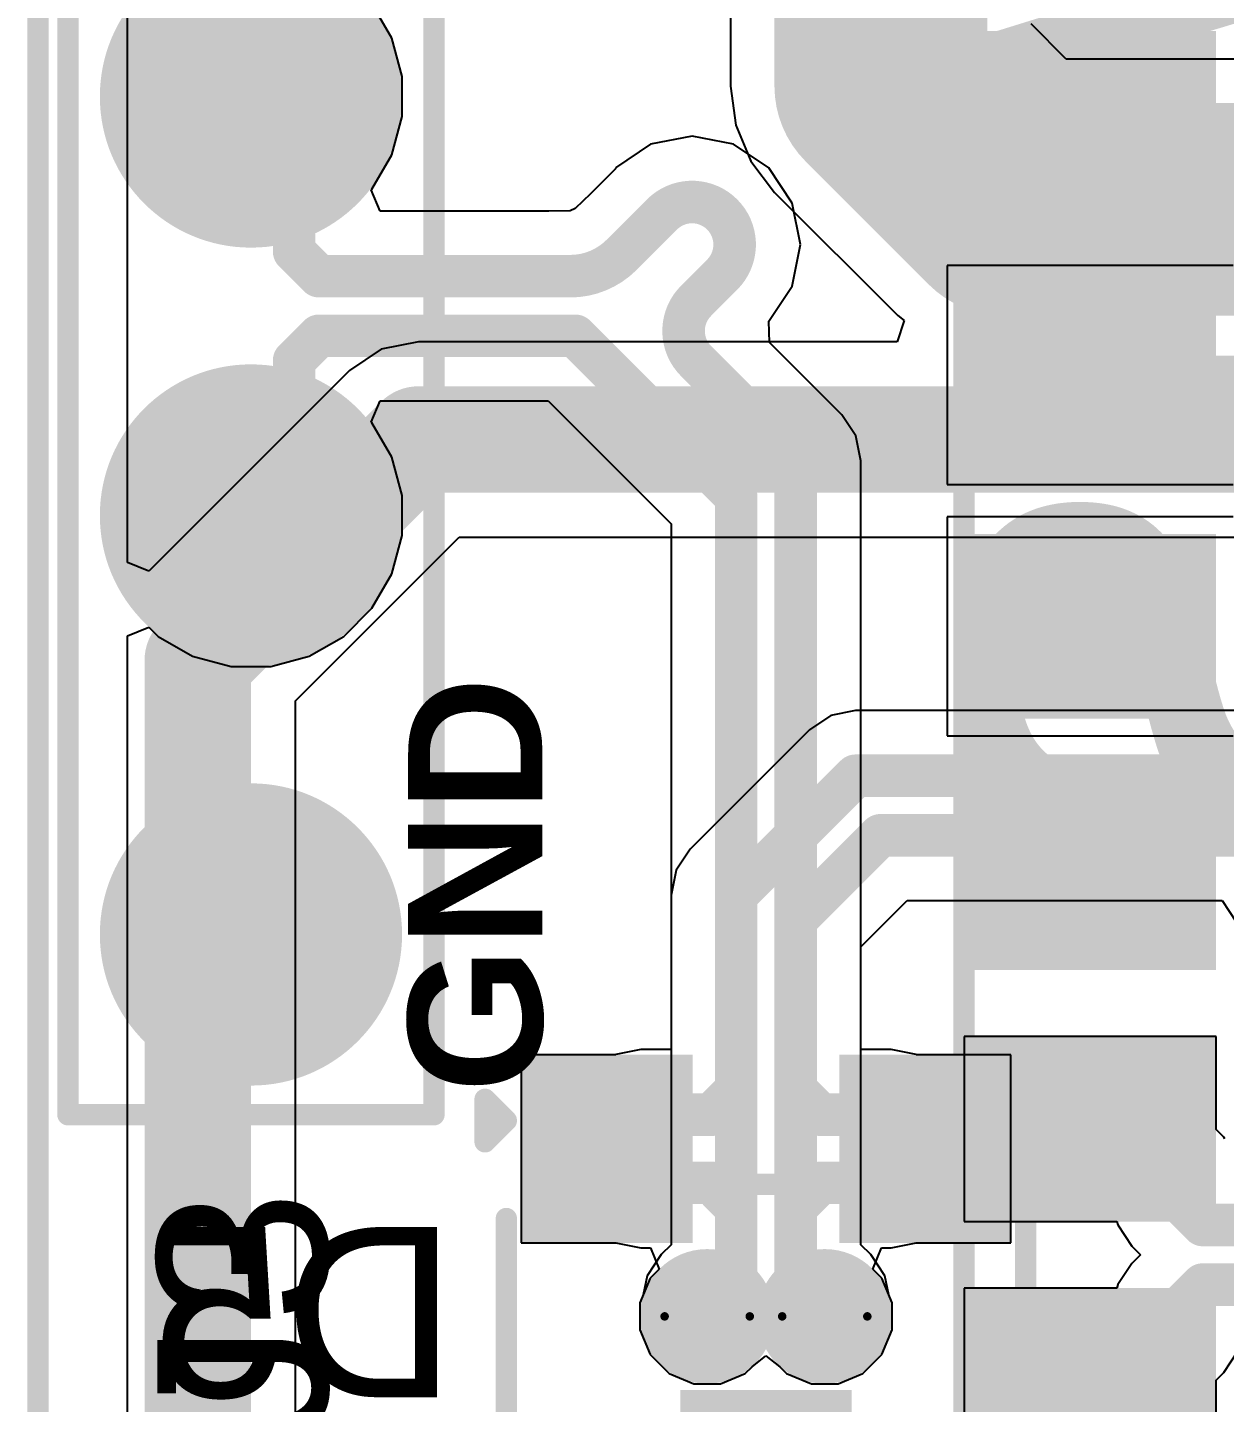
# Model space of a CAD drawing. Header units: inches. Extents: x 0 to 12.8, y -0.1 to 3.7.
# Drawn here: x -0.0025 to 0.2787, y 0.8958 to 1.2188 of the extents above; entities that cross this region are included whole.
import ezdxf

# ---------------------------------------------------------------- set-up
doc = ezdxf.new("R2010")
doc.units = ezdxf.units.IN
doc.header["$MEASUREMENT"] = 0
for name, color, linetype in [('Board Outline', 216, 'Continuous'), ('Bottom Layer', 5, 'Continuous'), ('Bottom Overlay', 54, 'Continuous'), ('Bottom Paste', 16, 'Continuous'), ('Bottom Solder', 6, 'Continuous'), ('Drill Drawing', 1, 'Continuous'), ('Top Layer', 1, 'Continuous'), ('Top Overlay', 2, 'Continuous'), ('Top Paste', 8, 'Continuous'), ('Top Solder', 216, 'Continuous'), ('Via Holes', 16, 'Continuous')]:
    doc.layers.add(name, color=color, linetype=linetype)
doc.styles.add('Arial', font='', dxfattribs={"height": 0.2})
doc.styles.add('Arial_Bold', font='', dxfattribs={"height": 0.2})
doc.styles.get('Arial').set_extended_font_data('Arial')
doc.styles.get('Arial_Bold').set_extended_font_data('Arial', bold=True)

# ---------------------------------------------------------------- blocks, each defined once
blk = doc.blocks.new('S___23_B_1')
at = {"layer": 'Bottom Layer'}
for points in [[(-0.05354, 0.05748), (-0.02126, 0.05748), (-0.02126, 0.02126), (-0.05354, 0.02126)], [(0.02126, 0.05748), (0.05354, 0.05748), (0.05354, 0.02126), (0.02126, 0.02126)], [(-0.01614, -0.02126), (0.01614, -0.02126), (0.01614, -0.05748), (-0.01614, -0.05748)]]:
    blk.add_hatch(color=5, dxfattribs=at).paths.add_polyline_path(points)
at = {"layer": 'Bottom Paste'}
for points in [[(-0.05354, 0.05748), (-0.02126, 0.05748), (-0.02126, 0.02126), (-0.05354, 0.02126)], [(0.02126, 0.05748), (0.05354, 0.05748), (0.05354, 0.02126), (0.02126, 0.02126)], [(-0.01614, -0.02126), (0.01614, -0.02126), (0.01614, -0.05748), (-0.01614, -0.05748)]]:
    blk.add_hatch(color=16, dxfattribs=at).paths.add_polyline_path(points)
at = {"layer": 'Bottom Solder'}
for points in [[(-0.05754, 0.06148), (-0.01726, 0.06148), (-0.01726, 0.01726), (-0.05754, 0.01726)], [(0.01726, 0.06148), (0.05754, 0.06148), (0.05754, 0.01726), (0.01726, 0.01726)], [(-0.02014, -0.01726), (0.02014, -0.01726), (0.02014, -0.06148), (-0.02014, -0.06148)]]:
    blk.add_hatch(color=6, dxfattribs=at).paths.add_polyline_path(points)
at = {"layer": 'Bottom Overlay'}
for points in [[(-0.066, 0.041, 0.005, 0.005, 0), (-0.066, 0.051, 0.005, 0.005, 0)], [(-0.066, 0.051, 0.005, 0.005, 0), (-0.061, 0.046, 0.005, 0.005, 0)], [(-0.066, 0.041, 0.005, 0.005, 0), (-0.061, 0.046, 0.005, 0.005, 0)], [(-0.013, 0.031, 0.005, 0.005, 0), (0.013, 0.031, 0.005, 0.005, 0)], [(-0.061, -0.032, 0.005, 0.005, 0), (-0.061, 0.023, 0.005, 0.005, 0)], [(0.061, -0.032, 0.005, 0.005, 0), (0.061, 0.023, 0.005, 0.005, 0)], [(-0.061, -0.032, 0.005, 0.005, 0), (-0.022, -0.032, 0.005, 0.005, 0)], [(0.022, -0.032, 0.005, 0.005, 0), (0.061, -0.032, 0.005, 0.005, 0)]]:
    blk.add_lwpolyline(points, format="xyseb", dxfattribs=at)
for points in [[(-0.06725, 0.051, 0.0025, 0.0025, 1), (-0.06475, 0.051, 0.0025, 0.0025, 1)], [(-0.06725, 0.051, 0.0025, 0.0025, 1), (-0.06475, 0.051, 0.0025, 0.0025, 1)], [(-0.06225, 0.046, 0.0025, 0.0025, 1), (-0.05975, 0.046, 0.0025, 0.0025, 1)], [(-0.06225, 0.046, 0.0025, 0.0025, 1), (-0.05975, 0.046, 0.0025, 0.0025, 1)], [(-0.06725, 0.041, 0.0025, 0.0025, 1), (-0.06475, 0.041, 0.0025, 0.0025, 1)], [(-0.06725, 0.041, 0.0025, 0.0025, 1), (-0.06475, 0.041, 0.0025, 0.0025, 1)], [(-0.01425, 0.031, 0.0025, 0.0025, 1), (-0.01175, 0.031, 0.0025, 0.0025, 1)], [(0.01175, 0.031, 0.0025, 0.0025, 1), (0.01425, 0.031, 0.0025, 0.0025, 1)], [(-0.06225, 0.023, 0.0025, 0.0025, 1), (-0.05975, 0.023, 0.0025, 0.0025, 1)], [(0.05975, 0.023, 0.0025, 0.0025, 1), (0.06225, 0.023, 0.0025, 0.0025, 1)], [(-0.06225, -0.032, 0.0025, 0.0025, 1), (-0.05975, -0.032, 0.0025, 0.0025, 1)], [(-0.06225, -0.032, 0.0025, 0.0025, 1), (-0.05975, -0.032, 0.0025, 0.0025, 1)], [(-0.02325, -0.032, 0.0025, 0.0025, 1), (-0.02075, -0.032, 0.0025, 0.0025, 1)], [(0.02075, -0.032, 0.0025, 0.0025, 1), (0.02325, -0.032, 0.0025, 0.0025, 1)], [(0.05975, -0.032, 0.0025, 0.0025, 1), (0.06225, -0.032, 0.0025, 0.0025, 1)], [(0.05975, -0.032, 0.0025, 0.0025, 1), (0.06225, -0.032, 0.0025, 0.0025, 1)]]:
    blk.add_lwpolyline(points, format="xyseb", close=True, dxfattribs=at)
blk = doc.blocks.new('SIM7500E_4')
at = {"layer": 'Top Layer'}
for points in [[(-0.02953, -0.10039), (0.02165, -0.10039), (0.02165, -0.13583), (-0.02953, -0.13583)], [(-0.02953, -0.15945), (0.02165, -0.15945), (0.02165, -0.19488), (-0.02953, -0.19488)], [(-0.02953, -0.2185), (0.02165, -0.2185), (0.02165, -0.25394), (-0.02953, -0.25394)], [(-0.02953, -0.27756), (0.02165, -0.27756), (0.02165, -0.31299), (-0.02953, -0.31299)], [(-0.02953, -0.33661), (0.02165, -0.33661), (0.02165, -0.37205), (-0.02953, -0.37205)], [(-0.02953, -0.39567), (0.02165, -0.39567), (0.02165, -0.4311), (-0.02953, -0.4311)]]:
    blk.add_hatch(color=1, dxfattribs=at).paths.add_polyline_path(points)
at = {"layer": 'Top Paste'}
for points in [[(-0.02953, -0.10039), (0.02165, -0.10039), (0.02165, -0.13583), (-0.02953, -0.13583)], [(-0.02953, -0.15945), (0.02165, -0.15945), (0.02165, -0.19488), (-0.02953, -0.19488)], [(-0.02953, -0.2185), (0.02165, -0.2185), (0.02165, -0.25394), (-0.02953, -0.25394)], [(-0.02953, -0.27756), (0.02165, -0.27756), (0.02165, -0.31299), (-0.02953, -0.31299)], [(-0.02953, -0.33661), (0.02165, -0.33661), (0.02165, -0.37205), (-0.02953, -0.37205)], [(-0.02953, -0.39567), (0.02165, -0.39567), (0.02165, -0.4311), (-0.02953, -0.4311)]]:
    blk.add_hatch(color=8, dxfattribs=at).paths.add_polyline_path(points)
at = {"layer": 'Top Solder'}
for points in [[(-0.03353, -0.09639), (0.02565, -0.09639), (0.02565, -0.13983), (-0.03353, -0.13983)], [(-0.03353, -0.15545), (0.02565, -0.15545), (0.02565, -0.19888), (-0.03353, -0.19888)], [(-0.03353, -0.2145), (0.02565, -0.2145), (0.02565, -0.25794), (-0.03353, -0.25794)], [(-0.03353, -0.27356), (0.02565, -0.27356), (0.02565, -0.31699), (-0.03353, -0.31699)], [(-0.03353, -0.33261), (0.02565, -0.33261), (0.02565, -0.37605), (-0.03353, -0.37605)], [(-0.03353, -0.39167), (0.02565, -0.39167), (0.02565, -0.4351), (-0.03353, -0.4351)]]:
    blk.add_hatch(color=216, dxfattribs=at).paths.add_polyline_path(points)
at = {"layer": 'Top Overlay'}
blk.add_lwpolyline([(-0.03356, -0.94639, 0.005, 0.005, 0), (-0.03356, 0.12061, 0.005, 0.005, 0)], format="xyseb", dxfattribs=at)
blk = doc.blocks.new('P____4_P___40')
at = {"layer": 'Top Layer'}
h = blk.add_hatch(color=1, dxfattribs=at)
edge = h.paths.add_edge_path()
edge.add_arc((-0.14764, 0), 0.0315, 0, 360)
h = blk.add_hatch(color=1, dxfattribs=at)
edge = h.paths.add_edge_path()
edge.add_arc((-0.04921, 0), 0.0315, 0, 360)
h = blk.add_hatch(color=1, dxfattribs=at)
edge = h.paths.add_edge_path()
edge.add_arc((0.04921, 0), 0.0315, 0, 360)
h = blk.add_hatch(color=1, dxfattribs=at)
edge = h.paths.add_edge_path()
edge.add_arc((0.14764, 0), 0.0315, 0, 360)
at = {"layer": 'Top Paste'}
h = blk.add_hatch(color=8, dxfattribs=at)
edge = h.paths.add_edge_path()
edge.add_arc((-0.14764, 0), 0.0315, 0, 360)
h = blk.add_hatch(color=8, dxfattribs=at)
edge = h.paths.add_edge_path()
edge.add_arc((-0.04921, 0), 0.0315, 0, 360)
h = blk.add_hatch(color=8, dxfattribs=at)
edge = h.paths.add_edge_path()
edge.add_arc((0.04921, 0), 0.0315, 0, 360)
h = blk.add_hatch(color=8, dxfattribs=at)
edge = h.paths.add_edge_path()
edge.add_arc((0.14764, 0), 0.0315, 0, 360)
at = {"layer": 'Top Solder'}
h = blk.add_hatch(color=216, dxfattribs=at)
edge = h.paths.add_edge_path()
edge.add_arc((-0.14764, 0), 0.0355, 0, 360)
h = blk.add_hatch(color=216, dxfattribs=at)
edge = h.paths.add_edge_path()
edge.add_arc((-0.04921, 0), 0.0355, 0, 360)
h = blk.add_hatch(color=216, dxfattribs=at)
edge = h.paths.add_edge_path()
edge.add_arc((0.04921, 0), 0.0355, 0, 360)
h = blk.add_hatch(color=216, dxfattribs=at)
edge = h.paths.add_edge_path()
edge.add_arc((0.14764, 0), 0.0355, 0, 360)
at = {"layer": 'Top Overlay'}
for points in [[(0.19, 0.043, 0.005, 0.005, 0), (-0.19, 0.043, 0.005, 0.005, 0)], [(-0.19, -0.043, 0.005, 0.005, 0), (-0.19, 0.043, 0.005, 0.005, 0)], [(0.19, -0.043, 0.005, 0.005, 0), (0.19, 0.043, 0.005, 0.005, 0)], [(-0.196, -0.005, 0.005, 0.005, 0), (-0.201, 0, 0.005, 0.005, 0)], [(-0.201, -0.01, 0.005, 0.005, 0), (-0.201, 0, 0.005, 0.005, 0)], [(-0.201, -0.01, 0.005, 0.005, 0), (-0.196, -0.005, 0.005, 0.005, 0)], [(0.19, -0.043, 0.005, 0.005, 0), (-0.19, -0.043, 0.005, 0.005, 0)]]:
    blk.add_lwpolyline(points, format="xyseb", dxfattribs=at)
for points in [[(-0.19125, 0.043, 0.0025, 0.0025, 1), (-0.18875, 0.043, 0.0025, 0.0025, 1)], [(-0.19125, 0.043, 0.0025, 0.0025, 1), (-0.18875, 0.043, 0.0025, 0.0025, 1)], [(0.18875, 0.043, 0.0025, 0.0025, 1), (0.19125, 0.043, 0.0025, 0.0025, 1)], [(0.18875, 0.043, 0.0025, 0.0025, 1), (0.19125, 0.043, 0.0025, 0.0025, 1)], [(-0.20225, 0, 0.0025, 0.0025, 1), (-0.19975, 0, 0.0025, 0.0025, 1)], [(-0.20225, 0, 0.0025, 0.0025, 1), (-0.19975, 0, 0.0025, 0.0025, 1)], [(-0.19725, -0.005, 0.0025, 0.0025, 1), (-0.19475, -0.005, 0.0025, 0.0025, 1)], [(-0.19725, -0.005, 0.0025, 0.0025, 1), (-0.19475, -0.005, 0.0025, 0.0025, 1)], [(-0.20225, -0.01, 0.0025, 0.0025, 1), (-0.19975, -0.01, 0.0025, 0.0025, 1)], [(-0.20225, -0.01, 0.0025, 0.0025, 1), (-0.19975, -0.01, 0.0025, 0.0025, 1)], [(-0.19125, -0.043, 0.0025, 0.0025, 1), (-0.18875, -0.043, 0.0025, 0.0025, 1)], [(-0.19125, -0.043, 0.0025, 0.0025, 1), (-0.18875, -0.043, 0.0025, 0.0025, 1)], [(0.18875, -0.043, 0.0025, 0.0025, 1), (0.19125, -0.043, 0.0025, 0.0025, 1)], [(0.18875, -0.043, 0.0025, 0.0025, 1), (0.19125, -0.043, 0.0025, 0.0025, 1)]]:
    blk.add_lwpolyline(points, format="xyseb", close=True, dxfattribs=at)

msp = doc.modelspace()

# ---------------------------------------------------------------- hatches: boundary and pattern name
at = {"layer": 'Bottom Layer'}
h = msp.add_hatch(color=5, dxfattribs=at)
edge = h.paths.add_edge_path()
edge.add_arc((0.15719, 0.916), 0.01181, 0, 360)
h = msp.add_hatch(color=5, dxfattribs=at)
edge = h.paths.add_edge_path()
edge.add_arc((0.18481, 0.916), 0.01181, 0, 360)
at = {"layer": 'Bottom Solder'}
h = msp.add_hatch(color=6, dxfattribs=at)
edge = h.paths.add_edge_path()
edge.add_arc((0.15719, 0.916), 0.01581, 0, 360)
h = msp.add_hatch(color=6, dxfattribs=at)
edge = h.paths.add_edge_path()
edge.add_arc((0.18481, 0.916), 0.01581, 0, 360)
at = {"layer": 'Top Layer'}
h = msp.add_hatch(color=1, dxfattribs=at)
edge = h.paths.add_edge_path()
edge.add_arc((0.15719, 0.916), 0.01181, 0, 360)
h = msp.add_hatch(color=1, dxfattribs=at)
edge = h.paths.add_edge_path()
edge.add_arc((0.18481, 0.916), 0.01181, 0, 360)
at = {"layer": 'Top Solder'}
h = msp.add_hatch(color=216, dxfattribs=at)
edge = h.paths.add_edge_path()
edge.add_arc((0.15719, 0.916), 0.01581, 0, 360)
h = msp.add_hatch(color=216, dxfattribs=at)
edge = h.paths.add_edge_path()
edge.add_arc((0.18481, 0.916), 0.01581, 0, 360)
at = {"layer": 'Via Holes'}
h = msp.add_hatch(color=7, dxfattribs=at)
edge = h.paths.add_edge_path()
edge.add_arc((0.15719, 0.916), 0.00591, 0, 360)
h = msp.add_hatch(color=7, dxfattribs=at)
edge = h.paths.add_edge_path()
edge.add_arc((0.18481, 0.916), 0.00591, 0, 360)

# ---------------------------------------------------------------- linework, layer by layer
at = {"layer": 'Board Outline'}
msp.add_lwpolyline([(0, 0, 0.005, 0.005, 0), (0, 1.95441, 0.005, 0.005, 0)], format="xyseb", dxfattribs=at)
at = {"layer": 'Bottom Layer'}
for p, q in [((0.02102, 1.09314), (0.02102, 1.73074)), ((0.16269, 1.336), (0.16269, 1.20501)), ((0.24155, 1.21137), (0.2333, 1.21963)), ((0.366, 1.21137), (0.24155, 1.21137)), ((0.16269, 1.20501), (0.16389, 1.19587)), ((0.16389, 1.19587), (0.16742, 1.18736)), ((0.16742, 1.18736), (0.17303, 1.18004)), ((0.17303, 1.18004), (0.20197, 1.15111)), ((0.20349, 1.14994), (0.20179, 1.14494)), ((0.20197, 1.15111), (0.20349, 1.14994)), ((0.08939, 1.14494), (0.08061, 1.14319)), ((0.20179, 1.14494), (0.08939, 1.14494)), ((0.08061, 1.14319), (0.07317, 1.13822)), ((0.07317, 1.13822), (0.02602, 1.09107)), ((0.06044, 1.06061), (0.09889, 1.09906)), ((0.09889, 1.09906), (0.39735, 1.09906)), ((0.02602, 1.09107), (0.02102, 1.09314)), ((0.06044, 0.67085), (0.06044, 1.06061)), ((0.18621, 1.05714), (0.18125, 1.05382)), ((0.19207, 1.0583), (0.18621, 1.05714)), ((0.30275, 1.0583), (0.19207, 1.0583)), ((0.18125, 1.05382), (0.15319, 1.02576)), ((0.15319, 1.02576), (0.14987, 1.02079)), ((0.14987, 1.02079), (0.14871, 1.01494)), ((0.14871, 1.01494), (0.14871, 0.97866)), ((0.19329, 1.00281), (0.2042, 1.01371)), ((0.2042, 1.01371), (0.27821, 1.01371)), ((0.27821, 1.01371), (0.28144, 1.00871)), ((0.19329, 0.97866), (0.19329, 1.00281)), ((0.13572, 0.97748), (0.11346, 0.97748)), ((0.11346, 0.97748), (0.11346, 0.93326)), ((0.13574, 0.97749), (0.13572, 0.97748)), ((0.14159, 0.97866), (0.13574, 0.97749)), ((0.14871, 0.97866), (0.14159, 0.97866)), ((0.20041, 0.97866), (0.19329, 0.97866)), ((0.20626, 0.97749), (0.20041, 0.97866)), ((0.20628, 0.97748), (0.20626, 0.97749)), ((0.22854, 0.97748), (0.20628, 0.97748)), ((0.22854, 0.93326), (0.22854, 0.97748)), ((0.11346, 0.93326), (0.13572, 0.93326)), ((0.13572, 0.93326), (0.13574, 0.93325)), ((0.13574, 0.93325), (0.14159, 0.93208)), ((0.14159, 0.93208), (0.14384, 0.93208)), ((0.14384, 0.93208), (0.14591, 0.92708)), ((0.19609, 0.92708), (0.19816, 0.93208)), ((0.19816, 0.93208), (0.20041, 0.93208)), ((0.20041, 0.93208), (0.20626, 0.93325)), ((0.20626, 0.93325), (0.20628, 0.93326)), ((0.20628, 0.93326), (0.22854, 0.93326)), ((0.14591, 0.92708), (0.14378, 0.92496)), ((0.19822, 0.92496), (0.19609, 0.92708)), ((0.14378, 0.92496), (0.14138, 0.91915)), ((0.20062, 0.91915), (0.19822, 0.92496)), ((0.14138, 0.91915), (0.14138, 0.91286)), ((0.20062, 0.91286), (0.20062, 0.91915)), ((0.14138, 0.91286), (0.14378, 0.90704)), ((0.19822, 0.90704), (0.20062, 0.91286)), ((0.14378, 0.90704), (0.14823, 0.9026)), ((0.16773, 0.90418), (0.171, 0.90673)), ((0.171, 0.90673), (0.17427, 0.90418)), ((0.19377, 0.9026), (0.19822, 0.90704)), ((0.14823, 0.9026), (0.15404, 0.90019)), ((0.16033, 0.90019), (0.16615, 0.9026)), ((0.16615, 0.9026), (0.16773, 0.90418)), ((0.17427, 0.90418), (0.17585, 0.9026)), ((0.17585, 0.9026), (0.18167, 0.90019)), ((0.18796, 0.90019), (0.19377, 0.9026)), ((0.15404, 0.90019), (0.16033, 0.90019)), ((0.18167, 0.90019), (0.18796, 0.90019))]:
    msp.add_line(p, q, dxfattribs=at)
for points in [[(0.19799, 1.20501, 0.05, 0.05, 0), (0.19799, 1.336, 0.05, 0.05, 0)], [(0.19799, 1.20501, 0.05, 0.05, 0), (0.22693, 1.17607, 0.05, 0.05, 0)], [(0.22693, 1.17607, 0.05, 0.05, 0), (0.366, 1.17607, 0.05, 0.05, 0)], [(0.0375, 1.07011, 0.025, 0.025, 0), (0.08939, 1.122, 0.025, 0.025, 0)], [(0.08939, 1.122, 0.025, 0.025, 0), (0.559, 1.122, 0.025, 0.025, 0)], [(0.0375, 0.35844, 0.025, 0.025, 0), (0.0375, 1.07011, 0.025, 0.025, 0)], [(0.164, 1.01494, 0.01, 0.01, 0), (0.19207, 1.04301, 0.01, 0.01, 0)], [(0.19207, 1.04301, 0.01, 0.01, 0), (0.30275, 1.04301, 0.01, 0.01, 0)], [(0.178, 1.00914, 0.01, 0.01, 0), (0.19787, 1.02901, 0.01, 0.01, 0)], [(0.19787, 1.02901, 0.01, 0.01, 0), (0.29695, 1.02901, 0.01, 0.01, 0)], [(0.164, 0.96922, 0.01, 0.01, 0), (0.164, 1.01494, 0.01, 0.01, 0)], [(0.178, 0.96922, 0.01, 0.01, 0), (0.178, 1.00914, 0.01, 0.01, 0)], [(0.15814, 0.96336, 0.01, 0.01, 0), (0.164, 0.96922, 0.01, 0.01, 0)], [(0.178, 0.96922, 0.01, 0.01, 0), (0.18386, 0.96336, 0.01, 0.01, 0)], [(0.1336, 0.95537, 0.01, 0.01, 0), (0.14159, 0.96336, 0.01, 0.01, 0)], [(0.14159, 0.96336, 0.01, 0.01, 0), (0.15814, 0.96336, 0.01, 0.01, 0)], [(0.18386, 0.96336, 0.01, 0.01, 0), (0.20041, 0.96336, 0.01, 0.01, 0)], [(0.20041, 0.96336, 0.01, 0.01, 0), (0.2084, 0.95537, 0.01, 0.01, 0)], [(0.1336, 0.95537, 0.01, 0.01, 0), (0.14159, 0.94738, 0.01, 0.01, 0)], [(0.20041, 0.94738, 0.01, 0.01, 0), (0.2084, 0.95537, 0.01, 0.01, 0)], [(0.14159, 0.94738, 0.01, 0.01, 0), (0.15814, 0.94738, 0.01, 0.01, 0)], [(0.15814, 0.94738, 0.01, 0.01, 0), (0.164, 0.94152, 0.01, 0.01, 0)], [(0.178, 0.94152, 0.01, 0.01, 0), (0.18386, 0.94738, 0.01, 0.01, 0)], [(0.18386, 0.94738, 0.01, 0.01, 0), (0.20041, 0.94738, 0.01, 0.01, 0)], [(0.164, 0.92281, 0.01, 0.01, 0), (0.164, 0.94152, 0.01, 0.01, 0)], [(0.178, 0.92281, 0.01, 0.01, 0), (0.178, 0.94152, 0.01, 0.01, 0)], [(0.15719, 0.916, 0.01, 0.01, 0), (0.164, 0.92281, 0.01, 0.01, 0)], [(0.178, 0.92281, 0.01, 0.01, 0), (0.18481, 0.916, 0.01, 0.01, 0)]]:
    msp.add_lwpolyline(points, format="xyseb", dxfattribs=at)
for points in [[(0.18549, 1.20501, 0.025, 0.025, 1), (0.21049, 1.20501, 0.025, 0.025, 1)], [(0.18549, 1.20501, 0.025, 0.025, 1), (0.21049, 1.20501, 0.025, 0.025, 1)], [(0.21443, 1.17607, 0.025, 0.025, 1), (0.23943, 1.17607, 0.025, 0.025, 1)], [(0.21443, 1.17607, 0.025, 0.025, 1), (0.23943, 1.17607, 0.025, 0.025, 1)], [(0.08314, 1.122, 0.0125, 0.0125, 1), (0.09564, 1.122, 0.0125, 0.0125, 1)], [(0.08314, 1.122, 0.0125, 0.0125, 1), (0.09564, 1.122, 0.0125, 0.0125, 1)], [(0.03125, 1.07011, 0.0125, 0.0125, 1), (0.04375, 1.07011, 0.0125, 0.0125, 1)], [(0.03125, 1.07011, 0.0125, 0.0125, 1), (0.04375, 1.07011, 0.0125, 0.0125, 1)], [(0.18957, 1.04301, 0.005, 0.005, 1), (0.19457, 1.04301, 0.005, 0.005, 1)], [(0.18957, 1.04301, 0.005, 0.005, 1), (0.19457, 1.04301, 0.005, 0.005, 1)], [(0.19537, 1.02901, 0.005, 0.005, 1), (0.20037, 1.02901, 0.005, 0.005, 1)], [(0.19537, 1.02901, 0.005, 0.005, 1), (0.20037, 1.02901, 0.005, 0.005, 1)], [(0.1615, 1.01494, 0.005, 0.005, 1), (0.1665, 1.01494, 0.005, 0.005, 1)], [(0.1615, 1.01494, 0.005, 0.005, 1), (0.1665, 1.01494, 0.005, 0.005, 1)], [(0.1755, 1.00914, 0.005, 0.005, 1), (0.1805, 1.00914, 0.005, 0.005, 1)], [(0.1755, 1.00914, 0.005, 0.005, 1), (0.1805, 1.00914, 0.005, 0.005, 1)], [(0.1615, 0.96922, 0.005, 0.005, 1), (0.1665, 0.96922, 0.005, 0.005, 1)], [(0.1615, 0.96922, 0.005, 0.005, 1), (0.1665, 0.96922, 0.005, 0.005, 1)], [(0.1755, 0.96922, 0.005, 0.005, 1), (0.1805, 0.96922, 0.005, 0.005, 1)], [(0.1755, 0.96922, 0.005, 0.005, 1), (0.1805, 0.96922, 0.005, 0.005, 1)], [(0.13909, 0.96336, 0.005, 0.005, 1), (0.14409, 0.96336, 0.005, 0.005, 1)], [(0.13909, 0.96336, 0.005, 0.005, 1), (0.14409, 0.96336, 0.005, 0.005, 1)], [(0.15564, 0.96336, 0.005, 0.005, 1), (0.16064, 0.96336, 0.005, 0.005, 1)], [(0.15564, 0.96336, 0.005, 0.005, 1), (0.16064, 0.96336, 0.005, 0.005, 1)], [(0.18136, 0.96336, 0.005, 0.005, 1), (0.18636, 0.96336, 0.005, 0.005, 1)], [(0.18136, 0.96336, 0.005, 0.005, 1), (0.18636, 0.96336, 0.005, 0.005, 1)], [(0.19791, 0.96336, 0.005, 0.005, 1), (0.20291, 0.96336, 0.005, 0.005, 1)], [(0.19791, 0.96336, 0.005, 0.005, 1), (0.20291, 0.96336, 0.005, 0.005, 1)], [(0.1311, 0.95537, 0.005, 0.005, 1), (0.1361, 0.95537, 0.005, 0.005, 1)], [(0.1311, 0.95537, 0.005, 0.005, 1), (0.1361, 0.95537, 0.005, 0.005, 1)], [(0.2059, 0.95537, 0.005, 0.005, 1), (0.2109, 0.95537, 0.005, 0.005, 1)], [(0.2059, 0.95537, 0.005, 0.005, 1), (0.2109, 0.95537, 0.005, 0.005, 1)], [(0.13909, 0.94738, 0.005, 0.005, 1), (0.14409, 0.94738, 0.005, 0.005, 1)], [(0.13909, 0.94738, 0.005, 0.005, 1), (0.14409, 0.94738, 0.005, 0.005, 1)], [(0.15564, 0.94738, 0.005, 0.005, 1), (0.16064, 0.94738, 0.005, 0.005, 1)], [(0.15564, 0.94738, 0.005, 0.005, 1), (0.16064, 0.94738, 0.005, 0.005, 1)], [(0.18136, 0.94738, 0.005, 0.005, 1), (0.18636, 0.94738, 0.005, 0.005, 1)], [(0.18136, 0.94738, 0.005, 0.005, 1), (0.18636, 0.94738, 0.005, 0.005, 1)], [(0.19791, 0.94738, 0.005, 0.005, 1), (0.20291, 0.94738, 0.005, 0.005, 1)], [(0.19791, 0.94738, 0.005, 0.005, 1), (0.20291, 0.94738, 0.005, 0.005, 1)], [(0.1615, 0.94152, 0.005, 0.005, 1), (0.1665, 0.94152, 0.005, 0.005, 1)], [(0.1615, 0.94152, 0.005, 0.005, 1), (0.1665, 0.94152, 0.005, 0.005, 1)], [(0.1755, 0.94152, 0.005, 0.005, 1), (0.1805, 0.94152, 0.005, 0.005, 1)], [(0.1755, 0.94152, 0.005, 0.005, 1), (0.1805, 0.94152, 0.005, 0.005, 1)], [(0.1615, 0.92281, 0.005, 0.005, 1), (0.1665, 0.92281, 0.005, 0.005, 1)], [(0.1615, 0.92281, 0.005, 0.005, 1), (0.1665, 0.92281, 0.005, 0.005, 1)], [(0.1755, 0.92281, 0.005, 0.005, 1), (0.1805, 0.92281, 0.005, 0.005, 1)], [(0.1755, 0.92281, 0.005, 0.005, 1), (0.1805, 0.92281, 0.005, 0.005, 1)], [(0.15469, 0.916, 0.005, 0.005, 1), (0.15969, 0.916, 0.005, 0.005, 1)], [(0.18231, 0.916, 0.005, 0.005, 1), (0.18731, 0.916, 0.005, 0.005, 1)]]:
    msp.add_lwpolyline(points, format="xyseb", close=True, dxfattribs=at)
at = {"layer": 'Drill Drawing'}
for points in [[(0.16719, 0.916, 0.002, 0.002, 1), (0.14719, 0.916, 0.002, 0.002, 1)], [(0.19481, 0.916, 0.002, 0.002, 1), (0.17481, 0.916, 0.002, 0.002, 1)], [(0.14669, 0.916, 0.001, 0.001, 1), (0.14769, 0.916, 0.001, 0.001, 1)], [(0.16669, 0.916, 0.001, 0.001, 1), (0.16769, 0.916, 0.001, 0.001, 1)], [(0.17431, 0.916, 0.001, 0.001, 1), (0.17531, 0.916, 0.001, 0.001, 1)], [(0.19431, 0.916, 0.001, 0.001, 1), (0.19531, 0.916, 0.001, 0.001, 1)]]:
    msp.add_lwpolyline(points, format="xyseb", close=True, dxfattribs=at)
at = {"layer": 'Top Layer'}
for p, q in [((0.08308, 1.21628), (0.0784, 1.22437)), ((0.0855, 1.20725), (0.08308, 1.21628)), ((0.0855, 1.1979), (0.0855, 1.20725)), ((0.08308, 1.18887), (0.0855, 1.1979)), ((0.15364, 1.19328), (0.14389, 1.19134)), ((0.1634, 1.19134), (0.15364, 1.19328)), ((0.0784, 1.18078), (0.08308, 1.18887)), ((0.14389, 1.19134), (0.13562, 1.18581)), ((0.17167, 1.18581), (0.1634, 1.19134)), ((0.13576, 1.18568), (0.12977, 1.17969)), ((0.13562, 1.18581), (0.13576, 1.18568)), ((0.17719, 1.17754), (0.17167, 1.18581)), ((0.17167, 1.18581), (0.17167, 1.18581)), ((0.07828, 1.18066), (0.0784, 1.18078)), ((0.08035, 1.17566), (0.07828, 1.18066)), ((0.12977, 1.17969), (0.1262, 1.17623)), ((0.1262, 1.17623), (0.125, 1.17573)), ((0.17913, 1.16779), (0.17719, 1.17754)), ((0.12, 1.17566), (0.08035, 1.17566)), ((0.125, 1.17573), (0.12, 1.17566)), ((0.17719, 1.15804), (0.17913, 1.16779)), ((0.28076, 1.16288), (0.21358, 1.16288)), ((0.21358, 1.16288), (0.21358, 1.11145)), ((0.17432, 1.15375), (0.17719, 1.15804)), ((0.17167, 1.14977), (0.17432, 1.15375)), ((0.17167, 1.14976), (0.17167, 1.14977)), ((0.1718, 1.14482), (0.17167, 1.14976)), ((0.18881, 1.12781), (0.1718, 1.14482)), ((0.07828, 1.12607), (0.08035, 1.13107)), ((0.08035, 1.13107), (0.11984, 1.13107)), ((0.11984, 1.13107), (0.14871, 1.10221)), ((0.19213, 1.12285), (0.18881, 1.12781)), ((0.0784, 1.12594), (0.07828, 1.12607)), ((0.08308, 1.11785), (0.0784, 1.12594)), ((0.19329, 1.117), (0.19213, 1.12285)), ((0.0855, 1.10882), (0.08308, 1.11785)), ((0.19329, 0.93283), (0.19329, 1.117)), ((0.21358, 1.11145), (0.28076, 1.11145)), ((0.0855, 1.09948), (0.0855, 1.10882)), ((0.14871, 1.10221), (0.14871, 0.93283)), ((0.28076, 1.10383), (0.21358, 1.10383)), ((0.21358, 1.10383), (0.21358, 1.05239)), ((0.08308, 1.09045), (0.0855, 1.09948)), ((0.0784, 1.08235), (0.08308, 1.09045)), ((0.0718, 1.07575), (0.0784, 1.08235)), ((0.02102, 1.07586), (0.02602, 1.07793)), ((0.02102, 0.016), (0.02102, 1.07586)), ((0.02602, 1.07793), (0.0282, 1.07575)), ((0.0282, 1.07575), (0.0363, 1.07107)), ((0.0637, 1.07107), (0.0718, 1.07575)), ((0.0363, 1.07107), (0.04533, 1.06865)), ((0.05467, 1.06865), (0.0637, 1.07107)), ((0.04533, 1.06865), (0.05467, 1.06865)), ((0.21358, 1.05239), (0.28076, 1.05239)), ((0.27676, 0.98172), (0.21758, 0.98172)), ((0.21758, 0.98172), (0.21758, 0.93828)), ((0.27676, 0.95991), (0.27676, 0.98172)), ((0.27858, 0.9581), (0.27676, 0.95991)), ((0.27883, 0.95772), (0.27858, 0.9581)), ((0.21758, 0.93828), (0.25347, 0.93828)), ((0.25347, 0.93828), (0.25363, 0.93748)), ((0.25363, 0.93748), (0.25695, 0.93252)), ((0.14637, 0.9305), (0.14306, 0.92554)), ((0.14871, 0.93283), (0.14637, 0.9305)), ((0.19563, 0.9305), (0.19329, 0.93283)), ((0.19894, 0.92554), (0.19563, 0.9305)), ((0.25695, 0.93252), (0.25899, 0.93047)), ((0.25899, 0.93047), (0.25695, 0.92843)), ((0.25695, 0.92843), (0.25363, 0.92347)), ((0.14306, 0.92554), (0.14217, 0.92105)), ((0.19983, 0.92105), (0.19894, 0.92554)), ((0.14217, 0.92105), (0.14138, 0.91915)), ((0.20062, 0.91915), (0.19983, 0.92105)), ((0.25347, 0.92266), (0.21758, 0.92266)), ((0.21758, 0.92266), (0.21758, 0.87923)), ((0.25363, 0.92347), (0.25347, 0.92266)), ((0.14138, 0.91915), (0.14138, 0.91286)), ((0.20062, 0.91286), (0.20062, 0.91915)), ((0.14138, 0.91286), (0.14378, 0.90704)), ((0.19822, 0.90704), (0.20062, 0.91286)), ((0.27858, 0.90285), (0.28189, 0.90781)), ((0.14378, 0.90704), (0.14823, 0.9026)), ((0.16773, 0.90418), (0.171, 0.90673)), ((0.171, 0.90673), (0.17427, 0.90418)), ((0.19377, 0.9026), (0.19822, 0.90704)), ((0.14823, 0.9026), (0.15404, 0.90019)), ((0.16033, 0.90019), (0.16615, 0.9026)), ((0.16615, 0.9026), (0.16773, 0.90418)), ((0.17427, 0.90418), (0.17585, 0.9026)), ((0.17585, 0.9026), (0.18167, 0.90019)), ((0.18796, 0.90019), (0.19377, 0.9026)), ((0.27676, 0.90103), (0.27858, 0.90285)), ((0.15404, 0.90019), (0.16033, 0.90019)), ((0.18167, 0.90019), (0.18796, 0.90019)), ((0.27676, 0.87923), (0.27676, 0.90103))]:
    msp.add_line(p, q, dxfattribs=at)
for points in [[(0.05, 1.20257, 0.01, 0.01, 0), (0.06014, 1.19244, 0.01, 0.01, 0)], [(0.06014, 1.16622, 0.01, 0.01, 0), (0.06014, 1.19244, 0.01, 0.01, 0)], [(0.14657, 1.17486, 0.01, 0.01, -0.414214), (0.16071, 1.17486, 0.01, 0.01, 0)], [(0.13705, 1.16534, 0.01, 0.01, 0), (0.14657, 1.17486, 0.01, 0.01, 0)], [(0.16071, 1.17486, 0.01, 0.01, -0.41422), (0.16071, 1.16072, 0.01, 0.01, 0)], [(0.06014, 1.16622, 0.01, 0.01, 0), (0.066, 1.16036, 0.01, 0.01, 0)], [(0.13705, 1.16534, 0.01, 0.01, -0.198453), (0.125, 1.16036, 0.01, 0.01, 0)], [(0.066, 1.16036, 0.01, 0.01, 0), (0.11793, 1.16036, 0.01, 0.01, 0)], [(0.11793, 1.16036, 0.01, 0.01, 0), (0.125, 1.16036, 0.01, 0.01, 0)], [(0.15457, 1.15457, 0.01, 0.01, 0), (0.16071, 1.16072, 0.01, 0.01, 0)], [(0.15457, 1.14043, 0.01, 0.01, -0.414214), (0.15457, 1.15457, 0.01, 0.01, 0)], [(0.06014, 1.1405, 0.01, 0.01, 0), (0.066, 1.14636, 0.01, 0.01, 0)], [(0.066, 1.14636, 0.01, 0.01, 0), (0.12618, 1.14636, 0.01, 0.01, 0)], [(0.12618, 1.14636, 0.01, 0.01, 0), (0.164, 1.10854, 0.01, 0.01, 0)], [(0.06014, 1.11429, 0.01, 0.01, 0), (0.06014, 1.1405, 0.01, 0.01, 0)], [(0.15457, 1.14043, 0.01, 0.01, 0), (0.17649, 1.11851, 0.01, 0.01, 0)], [(0.17649, 1.11851, 0.01, 0.01, 0), (0.178, 1.117, 0.01, 0.01, 0)], [(0.178, 0.9265, 0.01, 0.01, 0), (0.178, 1.117, 0.01, 0.01, 0)], [(0.05, 1.10415, 0.01, 0.01, 0), (0.06014, 1.11429, 0.01, 0.01, 0)], [(0.164, 0.9265, 0.01, 0.01, 0), (0.164, 1.10854, 0.01, 0.01, 0)], [(0.25111, 0.96, 0.01, 0.01, 0), (0.25505, 0.96, 0.01, 0.01, 0)], [(0.25505, 0.96, 0.01, 0.01, 0), (0.26776, 0.94728, 0.01, 0.01, 0)], [(0.26776, 0.94333, 0.01, 0.01, 0), (0.26776, 0.94728, 0.01, 0.01, 0)], [(0.26776, 0.94333, 0.01, 0.01, 0), (0.27362, 0.93747, 0.01, 0.01, 0)], [(0.27362, 0.93747, 0.01, 0.01, 0), (0.29014, 0.93747, 0.01, 0.01, 0)], [(0.15719, 0.91969, 0.01, 0.01, 0), (0.164, 0.9265, 0.01, 0.01, 0)], [(0.178, 0.9265, 0.01, 0.01, 0), (0.18481, 0.91969, 0.01, 0.01, 0)], [(0.26776, 0.91761, 0.01, 0.01, 0), (0.27362, 0.92347, 0.01, 0.01, 0)], [(0.27362, 0.92347, 0.01, 0.01, 0), (0.29594, 0.92347, 0.01, 0.01, 0)], [(0.15719, 0.916, 0.01, 0.01, 0), (0.15719, 0.91969, 0.01, 0.01, 0)], [(0.18481, 0.916, 0.01, 0.01, 0), (0.18481, 0.91969, 0.01, 0.01, 0)], [(0.26776, 0.91366, 0.01, 0.01, 0), (0.26776, 0.91761, 0.01, 0.01, 0)], [(0.25505, 0.90094, 0.01, 0.01, 0), (0.26776, 0.91366, 0.01, 0.01, 0)], [(0.25111, 0.90094, 0.01, 0.01, 0), (0.25505, 0.90094, 0.01, 0.01, 0)]]:
    msp.add_lwpolyline(points, format="xyseb", dxfattribs=at)
for points in [[(0.0475, 1.20257, 0.005, 0.005, 1), (0.0525, 1.20257, 0.005, 0.005, 1)], [(0.05764, 1.19244, 0.005, 0.005, 1), (0.06264, 1.19244, 0.005, 0.005, 1)], [(0.05764, 1.19244, 0.005, 0.005, 1), (0.06264, 1.19244, 0.005, 0.005, 1)], [(0.14407, 1.17486, 0.005, 0.005, 1), (0.14907, 1.17486, 0.005, 0.005, 1)], [(0.14407, 1.17486, 0.005, 0.005, 1), (0.14907, 1.17486, 0.005, 0.005, 1)], [(0.15821, 1.17486, 0.005, 0.005, 1), (0.16321, 1.17486, 0.005, 0.005, 1)], [(0.15821, 1.17486, 0.005, 0.005, 1), (0.16321, 1.17486, 0.005, 0.005, 1)], [(0.05764, 1.16622, 0.005, 0.005, 1), (0.06264, 1.16622, 0.005, 0.005, 1)], [(0.05764, 1.16622, 0.005, 0.005, 1), (0.06264, 1.16622, 0.005, 0.005, 1)], [(0.13455, 1.16534, 0.005, 0.005, 1), (0.13955, 1.16534, 0.005, 0.005, 1)], [(0.13455, 1.16534, 0.005, 0.005, 1), (0.13955, 1.16534, 0.005, 0.005, 1)], [(0.0635, 1.16036, 0.005, 0.005, 1), (0.0685, 1.16036, 0.005, 0.005, 1)], [(0.0635, 1.16036, 0.005, 0.005, 1), (0.0685, 1.16036, 0.005, 0.005, 1)], [(0.11543, 1.16036, 0.005, 0.005, 1), (0.12043, 1.16036, 0.005, 0.005, 1)], [(0.11543, 1.16036, 0.005, 0.005, 1), (0.12043, 1.16036, 0.005, 0.005, 1)], [(0.1225, 1.16036, 0.005, 0.005, 1), (0.1275, 1.16036, 0.005, 0.005, 1)], [(0.1225, 1.16036, 0.005, 0.005, 1), (0.1275, 1.16036, 0.005, 0.005, 1)], [(0.15821, 1.16072, 0.005, 0.005, 1), (0.16321, 1.16072, 0.005, 0.005, 1)], [(0.15821, 1.16072, 0.005, 0.005, 1), (0.16321, 1.16072, 0.005, 0.005, 1)], [(0.15207, 1.15457, 0.005, 0.005, 1), (0.15707, 1.15457, 0.005, 0.005, 1)], [(0.15207, 1.15457, 0.005, 0.005, 1), (0.15707, 1.15457, 0.005, 0.005, 1)], [(0.0635, 1.14636, 0.005, 0.005, 1), (0.0685, 1.14636, 0.005, 0.005, 1)], [(0.0635, 1.14636, 0.005, 0.005, 1), (0.0685, 1.14636, 0.005, 0.005, 1)], [(0.12368, 1.14636, 0.005, 0.005, 1), (0.12868, 1.14636, 0.005, 0.005, 1)], [(0.12368, 1.14636, 0.005, 0.005, 1), (0.12868, 1.14636, 0.005, 0.005, 1)], [(0.05764, 1.1405, 0.005, 0.005, 1), (0.06264, 1.1405, 0.005, 0.005, 1)], [(0.05764, 1.1405, 0.005, 0.005, 1), (0.06264, 1.1405, 0.005, 0.005, 1)], [(0.15207, 1.14043, 0.005, 0.005, 1), (0.15707, 1.14043, 0.005, 0.005, 1)], [(0.15207, 1.14043, 0.005, 0.005, 1), (0.15707, 1.14043, 0.005, 0.005, 1)], [(0.17399, 1.11851, 0.005, 0.005, 1), (0.17899, 1.11851, 0.005, 0.005, 1)], [(0.17399, 1.11851, 0.005, 0.005, 1), (0.17899, 1.11851, 0.005, 0.005, 1)], [(0.1755, 1.117, 0.005, 0.005, 1), (0.1805, 1.117, 0.005, 0.005, 1)], [(0.1755, 1.117, 0.005, 0.005, 1), (0.1805, 1.117, 0.005, 0.005, 1)], [(0.05764, 1.11429, 0.005, 0.005, 1), (0.06264, 1.11429, 0.005, 0.005, 1)], [(0.05764, 1.11429, 0.005, 0.005, 1), (0.06264, 1.11429, 0.005, 0.005, 1)], [(0.1615, 1.10854, 0.005, 0.005, 1), (0.1665, 1.10854, 0.005, 0.005, 1)], [(0.1615, 1.10854, 0.005, 0.005, 1), (0.1665, 1.10854, 0.005, 0.005, 1)], [(0.0475, 1.10415, 0.005, 0.005, 1), (0.0525, 1.10415, 0.005, 0.005, 1)], [(0.24861, 0.96, 0.005, 0.005, 1), (0.25361, 0.96, 0.005, 0.005, 1)], [(0.25255, 0.96, 0.005, 0.005, 1), (0.25755, 0.96, 0.005, 0.005, 1)], [(0.25255, 0.96, 0.005, 0.005, 1), (0.25755, 0.96, 0.005, 0.005, 1)], [(0.26526, 0.94728, 0.005, 0.005, 1), (0.27026, 0.94728, 0.005, 0.005, 1)], [(0.26526, 0.94728, 0.005, 0.005, 1), (0.27026, 0.94728, 0.005, 0.005, 1)], [(0.26526, 0.94333, 0.005, 0.005, 1), (0.27026, 0.94333, 0.005, 0.005, 1)], [(0.26526, 0.94333, 0.005, 0.005, 1), (0.27026, 0.94333, 0.005, 0.005, 1)], [(0.27112, 0.93747, 0.005, 0.005, 1), (0.27612, 0.93747, 0.005, 0.005, 1)], [(0.27112, 0.93747, 0.005, 0.005, 1), (0.27612, 0.93747, 0.005, 0.005, 1)], [(0.1615, 0.9265, 0.005, 0.005, 1), (0.1665, 0.9265, 0.005, 0.005, 1)], [(0.1615, 0.9265, 0.005, 0.005, 1), (0.1665, 0.9265, 0.005, 0.005, 1)], [(0.1755, 0.9265, 0.005, 0.005, 1), (0.1805, 0.9265, 0.005, 0.005, 1)], [(0.1755, 0.9265, 0.005, 0.005, 1), (0.1805, 0.9265, 0.005, 0.005, 1)], [(0.27112, 0.92347, 0.005, 0.005, 1), (0.27612, 0.92347, 0.005, 0.005, 1)], [(0.27112, 0.92347, 0.005, 0.005, 1), (0.27612, 0.92347, 0.005, 0.005, 1)], [(0.15469, 0.91969, 0.005, 0.005, 1), (0.15969, 0.91969, 0.005, 0.005, 1)], [(0.15469, 0.91969, 0.005, 0.005, 1), (0.15969, 0.91969, 0.005, 0.005, 1)], [(0.18231, 0.91969, 0.005, 0.005, 1), (0.18731, 0.91969, 0.005, 0.005, 1)], [(0.18231, 0.91969, 0.005, 0.005, 1), (0.18731, 0.91969, 0.005, 0.005, 1)], [(0.15469, 0.916, 0.005, 0.005, 1), (0.15969, 0.916, 0.005, 0.005, 1)], [(0.18231, 0.916, 0.005, 0.005, 1), (0.18731, 0.916, 0.005, 0.005, 1)], [(0.26526, 0.91761, 0.005, 0.005, 1), (0.27026, 0.91761, 0.005, 0.005, 1)], [(0.26526, 0.91761, 0.005, 0.005, 1), (0.27026, 0.91761, 0.005, 0.005, 1)], [(0.26526, 0.91366, 0.005, 0.005, 1), (0.27026, 0.91366, 0.005, 0.005, 1)], [(0.26526, 0.91366, 0.005, 0.005, 1), (0.27026, 0.91366, 0.005, 0.005, 1)], [(0.24861, 0.90094, 0.005, 0.005, 1), (0.25361, 0.90094, 0.005, 0.005, 1)], [(0.25255, 0.90094, 0.005, 0.005, 1), (0.25755, 0.90094, 0.005, 0.005, 1)], [(0.25255, 0.90094, 0.005, 0.005, 1), (0.25755, 0.90094, 0.005, 0.005, 1)]]:
    msp.add_lwpolyline(points, format="xyseb", close=True, dxfattribs=at)

# ---------------------------------------------------------------- block references
for name, p in [('SIM7500E_4', (0.25111, 1.31433)), ('S___23_B_1', (0.171, 0.916))]:
    msp.add_blockref(name, p)
at = {"rotation": 270}
msp.add_blockref('P____4_P___40', (0.05, 1.15336), dxfattribs=at)

# ---------------------------------------------------------------- texts
at = {"layer": 'Bottom Overlay', "style": 'Arial_Bold', "text_generation_flag": 2}
msp.add_text('SIM-A', height=0.098425, rotation=270, dxfattribs=at).set_placement((0.2164, 1.021))
at = {"layer": 'Bottom Overlay', "style": 'Arial', "text_generation_flag": 2}
msp.add_text('D5', height=0.04, dxfattribs=at).set_placement((0.09832, 0.89701))
at = {"layer": 'Top Overlay'}
for s, height, style, p in [('GND', 0.031496, 'Arial_Bold', (0.11843, 0.96851)), ('J3', 0.04, 'Arial', (0.06799, 0.88668))]:
    msp.add_text(s, height=height, rotation=90, dxfattribs=dict(at, style=style)).set_placement(p)

doc.saveas('drawing.dxf')
